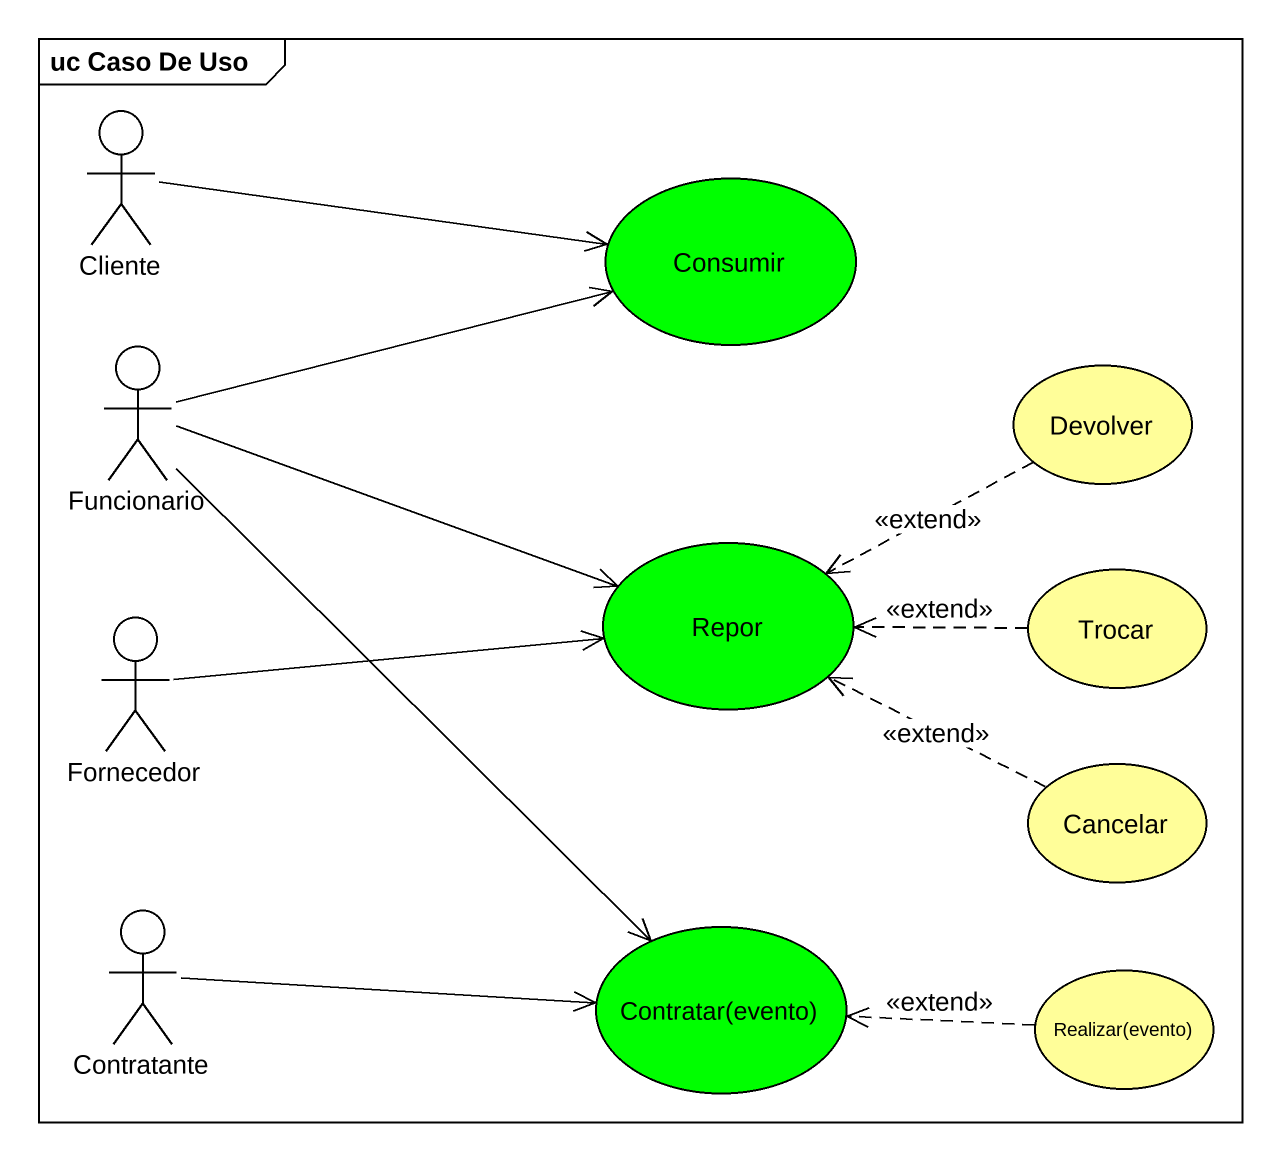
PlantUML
@startuml
mainframe uc Caso De Uso
actor Cliente
usecase Consumir #00FF00
actor Funcionario
usecase Devolver #FFFE99
actor Fornecedor
usecase Repor #00FF00
usecase Trocar #FFFE99
usecase Cancelar #FFFE99
actor Contratante
usecase "Contratar(evento)" as Contratar_evento #00FF00
usecase "Realizar(evento)" as Realizar_evento #FFFE99
Cliente -right-> Consumir
Funcionario -right-> Consumir
Funcionario -right-> Repor
Funcionario --> Contratar_evento
Devolver .left.> Repor : <<extend>>
Fornecedor -right-> Repor
Trocar .left.> Repor : <<extend>>
Cancelar .left.> Repor : <<extend>>
Contratante -right-> Contratar_evento
Realizar_evento .left.> Contratar_evento : <<extend>>
@enduml
